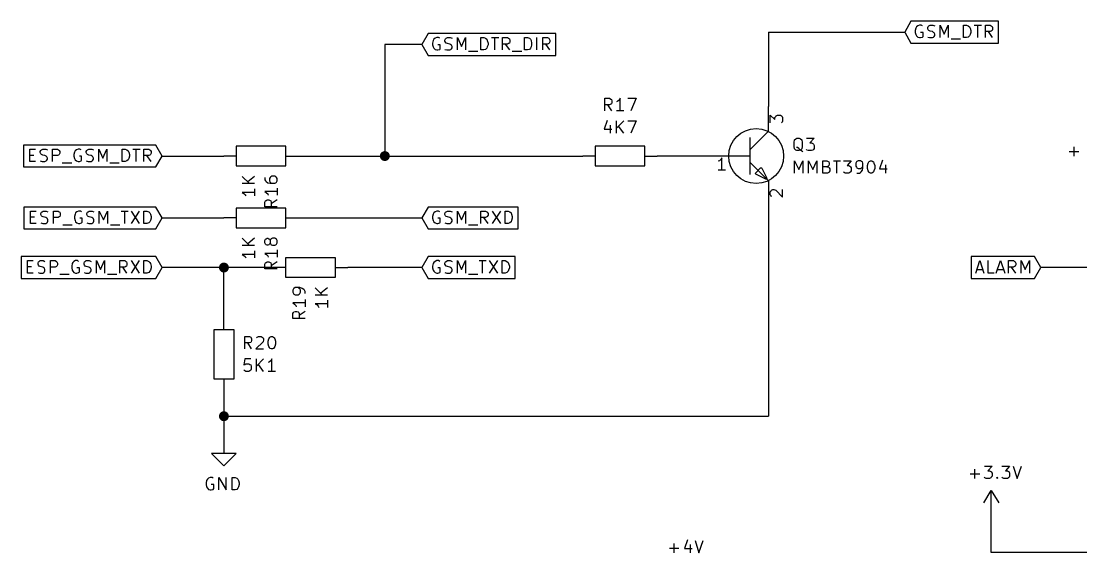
# Model space of a CAD drawing. Extents: x 10 to 410, y -287 to -10.
# Drawn here: x 179.9 to 288.6, y -218.5 to -164 of the extents above; entities that cross this region are included whole.
import ezdxf

# ---------------------------------------------------------------- set-up
doc = ezdxf.new("R2010")
doc.units = 0
doc.header["$MEASUREMENT"] = 0
for name, color, linetype in [('CYAN2', 4, 'CONTINUOUS'), ('GREEN2', 3, 'CONTINUOUS'), ('RED2', 1, 'CONTINUOUS')]:
    doc.layers.add(name, color=color, linetype=linetype)

msp = doc.modelspace()

# ---------------------------------------------------------------- linework, layer by layer
at = {"layer": 'CYAN2', "linetype": 'CONTINUOUS'}
for p, q in [((239.751, -173.152), (239.751, -171.882)), ((239.751, -171.882), (240.233, -171.882)), ((240.233, -172.542), (239.751, -172.542)), ((240.462, -173.152), (240.055, -172.542)), ((240.233, -171.882), (240.36, -171.958)), ((240.36, -172.491), (240.233, -172.542)), ((240.36, -171.958), (240.411, -172.009)), ((240.411, -172.441), (240.36, -172.491)), ((240.411, -172.009), (240.462, -172.136)), ((240.462, -172.314), (240.411, -172.441)), ((240.462, -172.136), (240.462, -172.314)), ((241.071, -172.187), (240.944, -172.237)), ((241.198, -172.06), (241.071, -172.187)), ((241.325, -171.882), (241.198, -172.06)), ((241.325, -173.152), (241.325, -171.882)), ((242.113, -171.882), (242.951, -171.882)), ((242.951, -171.882), (242.418, -173.152)), ((241.681, -173.152), (240.944, -173.152)), ((239.979, -174.142), (239.674, -175.031)), ((239.674, -175.031), (240.462, -175.031)), ((240.284, -174.625), (240.284, -175.463)), ((240.944, -175.463), (240.944, -174.193)), ((241.681, -174.193), (240.944, -174.93)), ((241.681, -175.463), (241.148, -174.752)), ((242.113, -174.193), (242.951, -174.193)), ((242.951, -174.193), (242.418, -175.463)), ((259.207, -176.149), (259.334, -176.047)), ((259.334, -176.047), (259.461, -175.971)), ((259.461, -175.971), (259.69, -175.971)), ((259.69, -175.971), (259.817, -176.047)), ((259.817, -176.047), (259.944, -176.149)), ((260.426, -175.971), (261.214, -175.971)), ((261.214, -175.971), (260.782, -176.454)), ((259.156, -176.403), (259.207, -176.149)), ((259.156, -176.809), (259.156, -176.403)), ((259.207, -177.063), (259.156, -176.809)), ((259.334, -177.19), (259.207, -177.063)), ((259.461, -177.241), (259.334, -177.19)), ((259.512, -176.936), (259.41, -176.936)), ((259.639, -177.013), (259.512, -176.936)), ((259.817, -177.19), (259.639, -177.013)), ((259.817, -177.19), (259.69, -177.241)), ((259.944, -177.063), (259.817, -177.19)), ((259.944, -177.317), (259.817, -177.19)), ((259.944, -176.149), (259.994, -176.403)), ((259.994, -176.809), (259.944, -177.063)), ((259.994, -176.403), (259.994, -176.809)), ((260.477, -177.19), (260.426, -177.114)), ((260.604, -177.241), (260.477, -177.19)), ((260.782, -176.454), (260.96, -176.454)), ((260.96, -176.454), (261.087, -176.53)), ((261.087, -177.19), (260.96, -177.241)), ((261.087, -176.53), (261.163, -176.581)), ((261.163, -177.114), (261.087, -177.19)), ((261.163, -176.581), (261.214, -176.708)), ((261.214, -177.013), (261.163, -177.114)), ((261.214, -176.708), (261.214, -177.013)), ((287.884, -177.825), (287.884, -176.86)), ((259.207, -179.553), (259.207, -178.283)), ((259.207, -178.283), (259.639, -179.197)), ((259.69, -177.241), (259.461, -177.241)), ((259.639, -179.197), (260.045, -178.283)), ((260.071, -177.368), (259.944, -177.317)), ((260.045, -178.283), (260.045, -179.553)), ((260.96, -177.241), (260.604, -177.241)), ((260.655, -179.553), (260.655, -178.283)), ((260.655, -178.283), (261.087, -179.197)), ((261.087, -179.197), (261.493, -178.283)), ((261.493, -178.283), (261.493, -179.553)), ((262.103, -179.553), (262.103, -178.283)), ((262.103, -178.283), (262.534, -178.283)), ((262.534, -178.283), (262.661, -178.359)), ((263.195, -178.283), (263.931, -178.283)), ((263.55, -179.553), (263.55, -178.283)), ((264.236, -178.283), (265.024, -178.283)), ((265.024, -178.283), (264.592, -178.765)), ((265.735, -178.283), (265.608, -178.359)), ((265.989, -178.283), (265.735, -178.283)), ((266.09, -178.359), (265.989, -178.283)), ((266.878, -178.359), (267.005, -178.283)), ((267.005, -178.283), (267.132, -178.283)), ((267.132, -178.283), (267.259, -178.359)), ((268.224, -178.232), (267.919, -179.121)), ((287.401, -177.343), (288.366, -177.343)), ((262.534, -178.892), (262.103, -178.892)), ((262.661, -178.841), (262.534, -178.892)), ((262.534, -178.892), (262.712, -178.943)), ((262.661, -178.359), (262.712, -178.41)), ((262.712, -178.765), (262.661, -178.841)), ((262.712, -178.41), (262.763, -178.537)), ((262.763, -178.638), (262.712, -178.765)), ((262.712, -178.943), (262.763, -179.019)), ((262.763, -178.537), (262.763, -178.638)), ((262.763, -179.019), (262.839, -179.121)), ((262.839, -179.324), (262.763, -179.426)), ((262.839, -179.121), (262.839, -179.324)), ((264.592, -178.765), (264.77, -178.765)), ((264.77, -178.765), (264.897, -178.841)), ((264.897, -178.841), (264.947, -178.892)), ((264.947, -178.892), (265.024, -179.019)), ((265.024, -179.324), (264.947, -179.426)), ((265.024, -179.019), (265.024, -179.324)), ((265.557, -178.41), (265.506, -178.537)), ((265.506, -178.537), (265.506, -178.841)), ((265.506, -178.841), (265.557, -178.943)), ((265.608, -178.359), (265.557, -178.41)), ((265.557, -178.943), (265.608, -179.019)), ((265.608, -179.019), (265.735, -179.07)), ((265.735, -179.07), (265.989, -179.07)), ((265.989, -179.07), (266.09, -179.019)), ((266.04, -179.426), (266.167, -179.248)), ((266.167, -178.41), (266.09, -178.359)), ((266.09, -179.019), (266.167, -178.943)), ((266.217, -178.537), (266.167, -178.41)), ((266.167, -178.943), (266.217, -178.841)), ((266.167, -179.248), (266.217, -179.019)), ((266.217, -179.019), (266.217, -178.537)), ((266.7, -178.765), (266.776, -178.537)), ((266.7, -179.07), (266.7, -178.765)), ((266.776, -179.324), (266.7, -179.07)), ((266.776, -178.537), (266.827, -178.41)), ((266.827, -179.426), (266.776, -179.324)), ((266.827, -178.41), (266.878, -178.359)), ((267.259, -178.359), (267.31, -178.41)), ((267.31, -178.41), (267.36, -178.537)), ((267.36, -179.324), (267.31, -179.426)), ((267.36, -178.537), (267.437, -178.765)), ((267.437, -179.07), (267.36, -179.324)), ((267.437, -178.765), (267.437, -179.07)), ((267.919, -179.121), (268.707, -179.121)), ((268.529, -178.714), (268.529, -179.553)), ((202.54, -179.883), (203.276, -180.619)), ((203.81, -179.883), (203.098, -180.442)), ((204.851, -179.984), (204.851, -180.238)), ((204.851, -180.238), (204.927, -180.34)), ((204.927, -180.34), (204.978, -180.416)), ((204.978, -180.416), (205.156, -180.543)), ((205.41, -179.984), (205.334, -180.111)), ((205.334, -180.111), (205.334, -180.34)), ((205.334, -180.34), (205.41, -180.467)), ((205.461, -179.934), (205.41, -179.984)), ((205.41, -180.467), (205.461, -180.543)), ((205.588, -179.857), (205.461, -179.934)), ((205.892, -179.857), (205.588, -179.857)), ((205.994, -179.934), (205.892, -179.857)), ((206.07, -179.984), (205.994, -179.934)), ((205.994, -180.543), (206.07, -180.467)), ((206.121, -180.111), (206.07, -179.984)), ((206.07, -180.467), (206.121, -180.34)), ((206.121, -180.34), (206.121, -180.111)), ((262.585, -179.553), (262.103, -179.553)), ((262.712, -179.502), (262.585, -179.553)), ((262.763, -179.426), (262.712, -179.502)), ((264.287, -179.502), (264.236, -179.426)), ((264.414, -179.553), (264.287, -179.502)), ((264.77, -179.553), (264.414, -179.553)), ((264.897, -179.502), (264.77, -179.553)), ((264.947, -179.426), (264.897, -179.502)), ((265.608, -179.553), (265.862, -179.553)), ((265.862, -179.553), (265.989, -179.502)), ((265.989, -179.502), (266.04, -179.426)), ((266.878, -179.502), (266.827, -179.426)), ((267.005, -179.553), (266.878, -179.502)), ((267.132, -179.553), (267.005, -179.553)), ((267.259, -179.502), (267.132, -179.553)), ((267.31, -179.426), (267.259, -179.502)), ((203.81, -180.619), (202.54, -180.619)), ((203.81, -181.534), (202.54, -181.534)), ((202.54, -181.534), (202.717, -181.635)), ((203.81, -181.153), (203.81, -181.889)), ((206.121, -181.432), (204.851, -181.432)), ((204.851, -181.432), (205.029, -181.559)), ((205.029, -181.559), (205.156, -181.686)), ((205.156, -180.543), (205.41, -180.594)), ((205.41, -180.594), (205.892, -180.594)), ((205.461, -180.543), (205.588, -180.594)), ((205.892, -180.594), (205.994, -180.543)), ((206.121, -181.077), (206.121, -181.813)), ((202.717, -181.635), (202.844, -181.762)), ((202.844, -181.762), (202.895, -181.889)), ((204.851, -182.524), (204.927, -182.397)), ((204.851, -183.007), (204.851, -182.524)), ((204.927, -182.397), (204.978, -182.347)), ((204.978, -182.347), (205.105, -182.296)), ((205.105, -182.296), (205.283, -182.296)), ((205.156, -181.686), (205.207, -181.813)), ((205.283, -182.296), (205.41, -182.347)), ((205.41, -182.347), (205.461, -182.397)), ((205.461, -182.397), (205.511, -182.524)), ((206.121, -182.296), (205.511, -182.702)), ((205.511, -182.524), (205.511, -183.007)), ((206.121, -183.007), (204.851, -183.007)), ((202.54, -186.233), (203.276, -186.969)), ((203.81, -186.969), (202.54, -186.969)), ((203.81, -186.233), (203.098, -186.792)), ((204.851, -186.461), (204.927, -186.334)), ((204.851, -186.69), (204.851, -186.461)), ((204.927, -186.817), (204.851, -186.69)), ((204.927, -186.334), (204.978, -186.284)), ((204.978, -186.893), (204.927, -186.817)), ((204.978, -186.284), (205.105, -186.207)), ((205.105, -186.944), (204.978, -186.893)), ((205.105, -186.207), (205.156, -186.207)), ((205.156, -186.944), (205.105, -186.944)), ((205.156, -186.207), (205.283, -186.284)), ((205.283, -186.893), (205.156, -186.944)), ((205.283, -186.284), (205.334, -186.334)), ((205.334, -186.817), (205.283, -186.893)), ((205.334, -186.334), (205.41, -186.461)), ((205.41, -186.69), (205.334, -186.817)), ((205.461, -186.334), (205.41, -186.461)), ((205.41, -186.461), (205.41, -186.69)), ((205.41, -186.69), (205.461, -186.817)), ((205.511, -186.284), (205.461, -186.334)), ((205.461, -186.817), (205.511, -186.893)), ((205.638, -186.207), (205.511, -186.284)), ((205.511, -186.893), (205.638, -186.944)), ((205.892, -186.207), (205.638, -186.207)), ((205.638, -186.944), (205.892, -186.944)), ((205.994, -186.284), (205.892, -186.207)), ((205.892, -186.944), (205.994, -186.893)), ((206.07, -186.334), (205.994, -186.284)), ((205.994, -186.893), (206.07, -186.817)), ((206.121, -186.461), (206.07, -186.334)), ((206.07, -186.817), (206.121, -186.69)), ((206.121, -186.69), (206.121, -186.461)), ((203.81, -187.884), (202.54, -187.884)), ((202.54, -187.884), (202.717, -187.985)), ((202.717, -187.985), (202.844, -188.112)), ((203.81, -187.503), (203.81, -188.239)), ((206.121, -187.782), (204.851, -187.782)), ((204.851, -187.782), (205.029, -187.909)), ((205.029, -187.909), (205.156, -188.036)), ((205.156, -188.036), (205.207, -188.163)), ((206.121, -187.427), (206.121, -188.163)), ((202.844, -188.112), (202.895, -188.239)), ((204.851, -188.874), (204.927, -188.747)), ((204.851, -189.357), (204.851, -188.874)), ((204.927, -188.747), (204.978, -188.697)), ((204.978, -188.697), (205.105, -188.646)), ((205.105, -188.646), (205.283, -188.646)), ((205.283, -188.646), (205.41, -188.697)), ((205.41, -188.697), (205.461, -188.747)), ((205.461, -188.747), (205.511, -188.874)), ((206.121, -188.646), (205.511, -189.052)), ((205.511, -188.874), (205.511, -189.357)), ((206.121, -189.357), (204.851, -189.357)), ((207.975, -191.287), (207.848, -191.364)), ((208.458, -191.287), (207.975, -191.287)), ((208.382, -191.364), (208.28, -191.287)), ((208.686, -191.364), (208.458, -191.287)), ((210.033, -191.313), (210.769, -192.049)), ((211.303, -191.313), (210.591, -191.872)), ((207.797, -191.414), (207.721, -191.541)), ((207.721, -191.541), (207.721, -191.77)), ((207.721, -191.77), (207.797, -191.897)), ((207.848, -191.364), (207.797, -191.414)), ((207.797, -191.897), (207.848, -191.973)), ((207.848, -191.973), (207.975, -192.024)), ((207.975, -192.024), (208.28, -192.024)), ((208.28, -192.024), (208.382, -191.973)), ((208.458, -191.414), (208.382, -191.364)), ((208.382, -191.973), (208.458, -191.897)), ((208.509, -191.541), (208.458, -191.414)), ((208.458, -191.897), (208.509, -191.77)), ((208.509, -191.77), (208.509, -191.541)), ((208.864, -191.491), (208.686, -191.364)), ((208.94, -191.541), (208.864, -191.491)), ((208.991, -191.668), (208.94, -191.541)), ((208.991, -191.897), (208.991, -191.668)), ((211.303, -192.049), (210.033, -192.049)), ((208.991, -192.862), (207.721, -192.862)), ((207.721, -192.862), (207.899, -192.989)), ((207.899, -192.989), (208.026, -193.116)), ((208.026, -193.116), (208.077, -193.243)), ((208.991, -192.507), (208.991, -193.243)), ((211.303, -192.964), (210.033, -192.964)), ((210.033, -192.964), (210.21, -193.065)), ((210.21, -193.065), (210.337, -193.192)), ((210.337, -193.192), (210.388, -193.319)), ((211.303, -192.583), (211.303, -193.319)), ((207.721, -193.954), (207.797, -193.827)), ((207.721, -194.437), (207.721, -193.954)), ((208.991, -194.437), (207.721, -194.437)), ((207.797, -193.827), (207.848, -193.777)), ((207.848, -193.777), (207.975, -193.726)), ((207.975, -193.726), (208.153, -193.726)), ((208.153, -193.726), (208.28, -193.777)), ((208.28, -193.777), (208.331, -193.827)), ((208.331, -193.827), (208.382, -193.954)), ((208.991, -193.726), (208.382, -194.132)), ((208.382, -193.954), (208.382, -194.437)), ((202.794, -197.561), (202.794, -196.291)), ((202.794, -196.291), (203.276, -196.291)), ((203.276, -196.291), (203.403, -196.367)), ((203.403, -196.367), (203.454, -196.418)), ((203.454, -196.418), (203.505, -196.545)), ((203.505, -196.723), (203.454, -196.85)), ((203.505, -196.545), (203.505, -196.723)), ((203.987, -196.418), (204.064, -196.367)), ((204.064, -196.367), (204.191, -196.291)), ((204.191, -196.291), (204.47, -196.291)), ((204.47, -196.291), (204.597, -196.367)), ((204.597, -196.367), (204.673, -196.418)), ((204.673, -196.418), (204.724, -196.545)), ((204.724, -196.647), (204.673, -196.85)), ((204.724, -196.545), (204.724, -196.647)), ((205.207, -196.774), (205.257, -196.545)), ((205.207, -197.079), (205.207, -196.774)), ((205.257, -196.545), (205.334, -196.418)), ((205.334, -196.418), (205.384, -196.367)), ((205.384, -196.367), (205.511, -196.291)), ((205.511, -196.291), (205.638, -196.291)), ((205.638, -196.291), (205.74, -196.367)), ((205.74, -196.367), (205.816, -196.418)), ((205.816, -196.418), (205.867, -196.545)), ((205.867, -196.545), (205.943, -196.774)), ((205.943, -196.774), (205.943, -197.079)), ((203.276, -196.952), (202.794, -196.952)), ((203.505, -197.561), (203.098, -196.952)), ((203.403, -196.901), (203.276, -196.952)), ((203.454, -196.85), (203.403, -196.901)), ((204.673, -196.85), (203.937, -197.561)), ((203.937, -197.561), (204.724, -197.561)), ((205.257, -197.333), (205.207, -197.079)), ((205.334, -197.434), (205.257, -197.333)), ((205.384, -197.51), (205.334, -197.434)), ((205.511, -197.561), (205.384, -197.51)), ((205.638, -197.561), (205.511, -197.561)), ((205.74, -197.51), (205.638, -197.561)), ((205.816, -197.434), (205.74, -197.51)), ((205.867, -197.333), (205.816, -197.434)), ((205.943, -197.079), (205.867, -197.333)), ((202.794, -198.603), (202.717, -199.212)), ((203.403, -198.603), (202.794, -198.603)), ((203.987, -199.873), (203.987, -198.603)), ((204.724, -198.603), (203.987, -199.339)), ((205.334, -198.907), (205.207, -198.958)), ((205.461, -198.78), (205.334, -198.907)), ((205.562, -198.603), (205.461, -198.78)), ((205.562, -199.873), (205.562, -198.603)), ((202.717, -199.212), (202.794, -199.161)), ((202.794, -199.822), (202.717, -199.746)), ((202.794, -199.161), (202.921, -199.085)), ((202.921, -199.873), (202.794, -199.822)), ((202.921, -199.085), (203.2, -199.085)), ((203.2, -199.873), (202.921, -199.873)), ((203.2, -199.085), (203.327, -199.161)), ((203.327, -199.822), (203.2, -199.873)), ((203.327, -199.161), (203.403, -199.212)), ((203.403, -199.746), (203.327, -199.822)), ((203.403, -199.212), (203.454, -199.339)), ((203.454, -199.644), (203.403, -199.746)), ((203.454, -199.339), (203.454, -199.644)), ((204.724, -199.873), (204.191, -199.161)), ((205.943, -199.873), (205.207, -199.873)), ((278.689, -209.575), (279.476, -209.575)), ((279.476, -209.575), (279.044, -210.058)), ((280.492, -209.575), (281.28, -209.575)), ((281.28, -209.575), (280.848, -210.058)), ((281.635, -209.575), (282.067, -210.845)), ((282.067, -210.845), (282.499, -209.575)), ((198.958, -210.922), (198.882, -211.049)), ((199.06, -210.82), (198.958, -210.922)), ((199.263, -210.744), (199.06, -210.82)), ((199.441, -210.744), (199.263, -210.744)), ((199.542, -210.82), (199.441, -210.744)), ((200.152, -212.014), (200.152, -210.744)), ((200.152, -210.744), (200.889, -212.014)), ((200.889, -212.014), (200.889, -210.744)), ((201.498, -212.014), (201.498, -210.744)), ((201.498, -210.744), (201.803, -210.744)), ((201.803, -210.744), (201.981, -210.82)), ((201.981, -210.82), (202.082, -210.922)), ((202.082, -210.922), (202.159, -211.049)), ((277.241, -210.363), (278.206, -210.363)), ((277.724, -210.845), (277.724, -209.88)), ((278.74, -210.795), (278.689, -210.718)), ((278.867, -210.845), (278.74, -210.795)), ((279.222, -210.845), (278.867, -210.845)), ((279.044, -210.058), (279.222, -210.058)), ((279.222, -210.058), (279.349, -210.134)), ((279.349, -210.795), (279.222, -210.845)), ((279.349, -210.134), (279.4, -210.185)), ((279.4, -210.718), (279.349, -210.795)), ((279.4, -210.185), (279.476, -210.312)), ((279.476, -210.617), (279.4, -210.718)), ((279.476, -210.312), (279.476, -210.617)), ((279.959, -210.795), (280.01, -210.718)), ((280.01, -210.845), (279.959, -210.795)), ((280.01, -210.718), (280.06, -210.795)), ((280.01, -210.718), (280.01, -210.845)), ((280.06, -210.795), (280.01, -210.845)), ((280.543, -210.795), (280.492, -210.718)), ((280.67, -210.845), (280.543, -210.795)), ((281.051, -210.845), (280.67, -210.845)), ((280.848, -210.058), (281.051, -210.058)), ((281.051, -210.058), (281.153, -210.134)), ((281.153, -210.795), (281.051, -210.845)), ((281.153, -210.134), (281.229, -210.185)), ((281.229, -210.718), (281.153, -210.795)), ((281.229, -210.185), (281.28, -210.312)), ((281.28, -210.617), (281.229, -210.718)), ((281.28, -210.312), (281.28, -210.617)), ((198.882, -211.049), (198.831, -211.303)), ((198.831, -211.303), (198.831, -211.48)), ((198.831, -211.48), (198.882, -211.709)), ((198.882, -211.709), (198.958, -211.836)), ((198.958, -211.836), (199.06, -211.963)), ((199.06, -211.963), (199.263, -212.014)), ((199.619, -211.48), (199.365, -211.48)), ((199.365, -212.014), (199.542, -211.963)), ((199.542, -211.963), (199.619, -211.887)), ((199.619, -211.887), (199.619, -211.48)), ((201.981, -211.963), (201.803, -212.014)), ((202.082, -211.836), (201.981, -211.963)), ((202.159, -211.709), (202.082, -211.836)), ((202.159, -211.049), (202.209, -211.303)), ((202.209, -211.48), (202.159, -211.709)), ((202.209, -211.303), (202.209, -211.48)), ((199.263, -212.014), (199.365, -212.014)), ((201.803, -212.014), (201.498, -212.014)), ((248.209, -217.145), (247.904, -218.034)), ((248.996, -217.195), (249.403, -218.465)), ((249.403, -218.465), (249.834, -217.195)), ((246.38, -217.983), (247.345, -217.983)), ((246.863, -218.465), (246.863, -217.5)), ((247.904, -218.034), (248.691, -218.034)), ((248.514, -217.627), (248.514, -218.465))]:
    msp.add_line(p, q, dxfattribs=at)
at = {"layer": 'GREEN2', "linetype": 'CONTINUOUS'}
for p, q in [((256.54, -165.1), (270.51, -165.1)), ((256.54, -165.1), (256.54, -172.72)), ((220.98, -166.37), (217.17, -166.37)), ((217.17, -166.37), (217.17, -177.8)), ((194.31, -177.8), (200.66, -177.8)), ((208.28, -177.8), (217.17, -177.8)), ((217.17, -177.8), (237.49, -177.8)), ((248.92, -177.8), (245.11, -177.8)), ((256.54, -182.88), (256.54, -204.47)), ((194.31, -184.15), (200.66, -184.15)), ((208.28, -184.15), (220.98, -184.15)), ((200.66, -189.23), (194.31, -189.23)), ((205.74, -189.23), (200.66, -189.23)), ((200.66, -194.31), (200.66, -189.23)), ((220.98, -189.23), (213.36, -189.23)), ((302.26, -189.23), (284.48, -189.23)), ((200.66, -201.93), (200.66, -204.47)), ((200.66, -204.47), (256.54, -204.47)), ((200.66, -204.47), (200.66, -207.01)), ((279.4, -218.44), (279.4, -214.63)), ((302.26, -218.44), (279.4, -218.44))]:
    msp.add_line(p, q, dxfattribs=at)
at = {"layer": 'GREEN2', "const_width": 0.508}
for points in [[(216.916, -177.8, 1), (217.424, -177.8, 1)], [(200.406, -189.23, 1), (200.914, -189.23, 1)], [(200.406, -204.47, 1), (200.914, -204.47, 1)]]:
    msp.add_lwpolyline(points, format="xyb", close=True, dxfattribs=at)
at = {"layer": 'RED2', "linetype": 'CONTINUOUS'}
for p, q in [((271.145, -163.982), (270.51, -165.1)), ((280.137, -163.982), (271.145, -163.982)), ((280.137, -165.1), (280.137, -163.982)), ((221.615, -165.252), (220.98, -166.37)), ((234.721, -165.252), (221.615, -165.252)), ((234.721, -166.37), (234.721, -165.252)), ((270.51, -165.1), (271.145, -166.218)), ((271.653, -164.694), (271.602, -164.948)), ((271.602, -164.948), (271.602, -165.125)), ((271.602, -165.125), (271.653, -165.354)), ((271.729, -164.567), (271.653, -164.694)), ((271.856, -164.465), (271.729, -164.567)), ((272.034, -164.389), (271.856, -164.465)), ((272.212, -164.389), (272.034, -164.389)), ((272.39, -165.125), (272.136, -165.125)), ((272.339, -164.465), (272.212, -164.389)), ((272.39, -165.532), (272.39, -165.125)), ((272.872, -164.643), (272.923, -164.516)), ((272.872, -164.744), (272.872, -164.643)), ((272.923, -164.871), (272.872, -164.744)), ((272.923, -164.516), (272.999, -164.465)), ((272.999, -164.948), (272.923, -164.871)), ((272.999, -164.465), (273.126, -164.389)), ((273.126, -164.998), (272.999, -164.948)), ((273.126, -164.389), (273.406, -164.389)), ((273.355, -165.049), (273.126, -164.998)), ((273.482, -165.125), (273.355, -165.049)), ((273.406, -164.389), (273.609, -164.465)), ((273.533, -165.176), (273.482, -165.125)), ((273.609, -165.303), (273.533, -165.176)), ((274.142, -165.659), (274.142, -164.389)), ((274.142, -164.389), (274.574, -165.303)), ((274.574, -165.303), (274.98, -164.389)), ((274.98, -164.389), (274.98, -165.659)), ((276.555, -165.659), (276.555, -164.389)), ((276.555, -164.389), (276.86, -164.389)), ((276.86, -164.389), (277.038, -164.465)), ((277.038, -164.465), (277.165, -164.567)), ((277.165, -164.567), (277.216, -164.694)), ((277.216, -164.694), (277.292, -164.948)), ((277.292, -165.125), (277.216, -165.354)), ((277.292, -164.948), (277.292, -165.125)), ((277.647, -164.389), (278.384, -164.389)), ((278.003, -165.659), (278.003, -164.389)), ((278.79, -165.659), (278.79, -164.389)), ((278.79, -164.389), (279.273, -164.389)), ((279.273, -165.049), (278.79, -165.049)), ((279.527, -165.659), (279.095, -165.049)), ((279.273, -164.389), (279.4, -164.465)), ((279.4, -164.998), (279.273, -165.049)), ((279.4, -164.465), (279.476, -164.516)), ((279.476, -164.948), (279.4, -164.998)), ((279.476, -164.516), (279.527, -164.643)), ((279.527, -164.821), (279.476, -164.948)), ((279.527, -164.643), (279.527, -164.821)), ((280.137, -166.218), (280.137, -165.1)), ((222.123, -165.964), (222.072, -166.218)), ((222.072, -166.218), (222.072, -166.395)), ((222.199, -165.837), (222.123, -165.964)), ((222.326, -165.735), (222.199, -165.837)), ((222.504, -165.659), (222.326, -165.735)), ((222.682, -165.659), (222.504, -165.659)), ((222.809, -165.735), (222.682, -165.659)), ((223.342, -165.913), (223.393, -165.786)), ((223.342, -166.014), (223.342, -165.913)), ((223.393, -166.141), (223.342, -166.014)), ((223.393, -165.786), (223.469, -165.735)), ((223.469, -166.218), (223.393, -166.141)), ((223.469, -165.735), (223.596, -165.659)), ((223.596, -166.268), (223.469, -166.218)), ((223.596, -165.659), (223.876, -165.659)), ((223.825, -166.319), (223.596, -166.268)), ((223.952, -166.395), (223.825, -166.319)), ((223.876, -165.659), (224.079, -165.735)), ((224.612, -166.929), (224.612, -165.659)), ((224.612, -165.659), (225.044, -166.573)), ((225.044, -166.573), (225.45, -165.659)), ((225.45, -165.659), (225.45, -166.929)), ((227.025, -166.929), (227.025, -165.659)), ((227.025, -165.659), (227.33, -165.659)), ((227.33, -165.659), (227.508, -165.735)), ((227.508, -165.735), (227.635, -165.837)), ((227.635, -165.837), (227.686, -165.964)), ((227.686, -165.964), (227.762, -166.218)), ((227.762, -166.218), (227.762, -166.395)), ((228.117, -165.659), (228.854, -165.659)), ((228.473, -166.929), (228.473, -165.659)), ((229.26, -166.929), (229.26, -165.659)), ((229.26, -165.659), (229.743, -165.659)), ((229.743, -166.319), (229.26, -166.319)), ((229.997, -166.929), (229.565, -166.319)), ((229.743, -165.659), (229.87, -165.735)), ((229.87, -166.268), (229.743, -166.319)), ((229.87, -165.735), (229.946, -165.786)), ((229.946, -166.218), (229.87, -166.268)), ((229.946, -165.786), (229.997, -165.913)), ((229.997, -166.091), (229.946, -166.218)), ((229.997, -165.913), (229.997, -166.091)), ((231.496, -166.929), (231.496, -165.659)), ((231.496, -165.659), (231.8, -165.659)), ((231.8, -165.659), (232.004, -165.735)), ((232.004, -165.735), (232.105, -165.837)), ((232.105, -165.837), (232.181, -165.964)), ((232.181, -165.964), (232.232, -166.218)), ((232.232, -166.218), (232.232, -166.395)), ((232.766, -166.929), (232.766, -165.659)), ((233.375, -166.929), (233.375, -165.659)), ((233.375, -165.659), (233.858, -165.659)), ((233.858, -166.319), (233.375, -166.319)), ((234.112, -166.929), (233.68, -166.319)), ((233.858, -165.659), (233.985, -165.735)), ((233.985, -166.268), (233.858, -166.319)), ((233.985, -165.735), (234.036, -165.786)), ((234.036, -166.218), (233.985, -166.268)), ((234.036, -165.786), (234.112, -165.913)), ((234.112, -166.091), (234.036, -166.218)), ((234.112, -165.913), (234.112, -166.091)), ((271.145, -166.218), (280.137, -166.218)), ((271.653, -165.354), (271.729, -165.481)), ((271.729, -165.481), (271.856, -165.608)), ((271.856, -165.608), (272.034, -165.659)), ((272.034, -165.659), (272.136, -165.659)), ((272.136, -165.659), (272.339, -165.608)), ((272.339, -165.608), (272.39, -165.532)), ((272.872, -165.608), (273.05, -165.659)), ((273.05, -165.659), (273.355, -165.659)), ((273.355, -165.659), (273.482, -165.608)), ((273.482, -165.608), (273.533, -165.532)), ((273.533, -165.532), (273.609, -165.43)), ((273.609, -165.43), (273.609, -165.303)), ((275.285, -165.786), (276.25, -165.786)), ((276.86, -165.659), (276.555, -165.659)), ((277.038, -165.608), (276.86, -165.659)), ((277.165, -165.481), (277.038, -165.608)), ((277.216, -165.354), (277.165, -165.481)), ((220.98, -166.37), (221.615, -167.488)), ((222.072, -166.395), (222.123, -166.624)), ((222.123, -166.624), (222.199, -166.751)), ((222.199, -166.751), (222.326, -166.878)), ((222.326, -166.878), (222.504, -166.929)), ((222.504, -166.929), (222.606, -166.929)), ((222.86, -166.395), (222.606, -166.395)), ((222.606, -166.929), (222.809, -166.878)), ((222.809, -166.878), (222.86, -166.802)), ((222.86, -166.802), (222.86, -166.395)), ((223.342, -166.878), (223.52, -166.929)), ((223.52, -166.929), (223.825, -166.929)), ((223.825, -166.929), (223.952, -166.878)), ((224.003, -166.446), (223.952, -166.395)), ((223.952, -166.878), (224.003, -166.802)), ((224.079, -166.573), (224.003, -166.446)), ((224.003, -166.802), (224.079, -166.7)), ((224.079, -166.7), (224.079, -166.573)), ((225.755, -167.056), (226.72, -167.056)), ((227.33, -166.929), (227.025, -166.929)), ((227.508, -166.878), (227.33, -166.929)), ((227.635, -166.751), (227.508, -166.878)), ((227.686, -166.624), (227.635, -166.751)), ((227.762, -166.395), (227.686, -166.624)), ((230.226, -167.056), (231.216, -167.056)), ((231.8, -166.929), (231.496, -166.929)), ((232.004, -166.878), (231.8, -166.929)), ((232.105, -166.751), (232.004, -166.878)), ((232.181, -166.624), (232.105, -166.751)), ((232.232, -166.395), (232.181, -166.624)), ((234.721, -167.488), (234.721, -166.37)), ((221.615, -167.488), (234.721, -167.488)), ((256.54, -175.26), (256.54, -172.72)), ((256.718, -174.396), (256.718, -173.609)), ((256.718, -173.609), (257.2, -174.041)), ((257.2, -173.863), (257.277, -173.736)), ((257.2, -174.041), (257.2, -173.863)), ((257.277, -173.736), (257.327, -173.685)), ((257.327, -173.685), (257.454, -173.609)), ((257.454, -173.609), (257.759, -173.609)), ((257.759, -173.609), (257.861, -173.685)), ((257.861, -173.685), (257.937, -173.736)), ((257.937, -173.736), (257.988, -173.863)), ((257.988, -173.863), (257.988, -174.219)), ((257.937, -174.346), (257.861, -174.396)), ((257.988, -174.219), (257.937, -174.346)), ((254.635, -177.165), (256.54, -175.26)), ((254.635, -175.895), (254.635, -179.705)), ((193.675, -176.682), (180.086, -176.682)), ((180.086, -176.682), (180.086, -177.8)), ((180.746, -178.359), (180.746, -177.089)), ((180.746, -177.089), (181.331, -177.089)), ((181.813, -177.343), (181.889, -177.216)), ((181.889, -177.216), (181.94, -177.165)), ((181.94, -177.165), (182.067, -177.089)), ((182.067, -177.089), (182.372, -177.089)), ((182.372, -177.089), (182.55, -177.165)), ((183.083, -178.359), (183.083, -177.089)), ((183.083, -177.089), (183.566, -177.089)), ((183.566, -177.089), (183.693, -177.165)), ((183.693, -177.165), (183.769, -177.216)), ((183.769, -177.216), (183.82, -177.343)), ((185.522, -177.165), (185.395, -177.267)), ((185.699, -177.089), (185.522, -177.165)), ((185.877, -177.089), (185.699, -177.089)), ((186.004, -177.165), (185.877, -177.089)), ((186.538, -177.343), (186.588, -177.216)), ((186.588, -177.216), (186.665, -177.165)), ((186.665, -177.165), (186.792, -177.089)), ((186.792, -177.089), (187.096, -177.089)), ((187.096, -177.089), (187.274, -177.165)), ((187.808, -178.359), (187.808, -177.089)), ((187.808, -177.089), (188.239, -178.003)), ((188.239, -178.003), (188.646, -177.089)), ((188.646, -177.089), (188.646, -178.359)), ((190.221, -178.359), (190.221, -177.089)), ((190.221, -177.089), (190.525, -177.089)), ((190.525, -177.089), (190.703, -177.165)), ((190.703, -177.165), (190.83, -177.267)), ((191.313, -177.089), (192.049, -177.089)), ((191.668, -178.359), (191.668, -177.089)), ((192.456, -178.359), (192.456, -177.089)), ((192.456, -177.089), (192.938, -177.089)), ((192.938, -177.089), (193.065, -177.165)), ((193.065, -177.165), (193.142, -177.216)), ((193.142, -177.216), (193.192, -177.343)), ((194.31, -177.8), (193.675, -176.682)), ((201.93, -176.784), (201.93, -178.816)), ((207.01, -176.784), (201.93, -176.784)), ((207.01, -178.816), (207.01, -176.784)), ((238.76, -176.784), (238.76, -178.816)), ((243.84, -176.784), (238.76, -176.784)), ((243.84, -178.816), (243.84, -176.784)), ((180.086, -177.8), (180.086, -178.918)), ((180.746, -177.698), (181.153, -177.698)), ((181.813, -177.444), (181.813, -177.343)), ((181.889, -177.571), (181.813, -177.444)), ((181.813, -178.308), (182.016, -178.359)), ((181.94, -177.648), (181.889, -177.571)), ((182.067, -177.698), (181.94, -177.648)), ((182.296, -177.749), (182.067, -177.698)), ((182.423, -177.825), (182.296, -177.749)), ((182.296, -178.359), (182.423, -178.308)), ((182.499, -177.876), (182.423, -177.825)), ((182.423, -178.308), (182.499, -178.232)), ((182.55, -178.003), (182.499, -177.876)), ((182.499, -178.232), (182.55, -178.13)), ((182.55, -178.13), (182.55, -178.003)), ((183.566, -177.749), (183.083, -177.749)), ((183.693, -177.698), (183.566, -177.749)), ((183.769, -177.648), (183.693, -177.698)), ((183.82, -177.521), (183.769, -177.648)), ((183.82, -177.343), (183.82, -177.521)), ((185.318, -177.394), (185.268, -177.648)), ((185.268, -177.648), (185.268, -177.825)), ((185.268, -177.825), (185.318, -178.054)), ((185.395, -177.267), (185.318, -177.394)), ((185.318, -178.054), (185.395, -178.181)), ((185.395, -178.181), (185.522, -178.308)), ((185.522, -178.308), (185.699, -178.359)), ((186.055, -177.825), (185.826, -177.825)), ((185.826, -178.359), (186.004, -178.308)), ((186.004, -178.308), (186.055, -178.232)), ((186.055, -178.232), (186.055, -177.825)), ((186.538, -177.444), (186.538, -177.343)), ((186.588, -177.571), (186.538, -177.444)), ((186.538, -178.308), (186.715, -178.359)), ((186.665, -177.648), (186.588, -177.571)), ((186.792, -177.698), (186.665, -177.648)), ((187.02, -177.749), (186.792, -177.698)), ((187.147, -177.825), (187.02, -177.749)), ((187.02, -178.359), (187.147, -178.308)), ((187.198, -177.876), (187.147, -177.825)), ((187.147, -178.308), (187.198, -178.232)), ((187.274, -178.003), (187.198, -177.876)), ((187.198, -178.232), (187.274, -178.13)), ((187.274, -178.13), (187.274, -178.003)), ((190.703, -178.308), (190.525, -178.359)), ((190.83, -178.181), (190.703, -178.308)), ((190.83, -177.267), (190.906, -177.394)), ((190.906, -178.054), (190.83, -178.181)), ((190.906, -177.394), (190.957, -177.648)), ((190.957, -177.825), (190.906, -178.054)), ((190.957, -177.648), (190.957, -177.825)), ((192.938, -177.749), (192.456, -177.749)), ((193.192, -178.359), (192.761, -177.749)), ((193.065, -177.698), (192.938, -177.749)), ((193.142, -177.648), (193.065, -177.698)), ((193.192, -177.521), (193.142, -177.648)), ((193.192, -177.343), (193.192, -177.521)), ((193.675, -178.918), (194.31, -177.8)), ((201.93, -177.8), (200.66, -177.8)), ((207.01, -177.8), (208.28, -177.8)), ((238.76, -177.8), (237.49, -177.8)), ((243.84, -177.8), (245.11, -177.8)), ((254.635, -177.8), (248.92, -177.8)), ((251.511, -178.283), (251.384, -178.333)), ((251.638, -178.156), (251.511, -178.283)), ((251.765, -177.978), (251.638, -178.156)), ((251.765, -179.248), (251.765, -177.978)), ((180.086, -178.918), (193.675, -178.918)), ((181.331, -178.359), (180.746, -178.359)), ((182.016, -178.359), (182.296, -178.359)), ((184.048, -178.486), (185.039, -178.486)), ((185.699, -178.359), (185.826, -178.359)), ((186.715, -178.359), (187.02, -178.359)), ((188.951, -178.486), (189.916, -178.486)), ((190.525, -178.359), (190.221, -178.359)), ((201.93, -178.816), (207.01, -178.816)), ((238.76, -178.816), (243.84, -178.816)), ((252.12, -179.248), (251.384, -179.248)), ((254.635, -178.435), (256.54, -180.34)), ((255.194, -179.553), (255.727, -179.019)), ((255.727, -179.019), (255.727, -178.994)), ((255.727, -178.994), (255.803, -178.994)), ((255.803, -178.994), (255.854, -179.045)), ((255.854, -179.045), (256.362, -180.061)), ((255.194, -179.603), (255.194, -179.553)), ((255.245, -179.654), (255.194, -179.603)), ((256.261, -180.162), (255.245, -179.654)), ((256.311, -180.162), (256.261, -180.162)), ((256.362, -180.111), (256.311, -180.162)), ((256.362, -180.061), (256.362, -180.111)), ((256.54, -180.34), (256.54, -182.88)), ((256.718, -181.483), (256.794, -181.356)), ((256.718, -181.788), (256.718, -181.483)), ((256.794, -181.356), (256.845, -181.305)), ((256.845, -181.305), (256.972, -181.229)), ((256.972, -181.229), (257.073, -181.229)), ((257.073, -181.229), (257.277, -181.305)), ((257.277, -181.305), (257.988, -182.016)), ((257.988, -182.016), (257.988, -181.229)), ((256.794, -181.889), (256.718, -181.788)), ((256.845, -181.966), (256.794, -181.889)), ((193.675, -183.032), (180.137, -183.032)), ((180.137, -183.032), (180.137, -184.15)), ((180.797, -184.709), (180.797, -183.439)), ((180.797, -183.439), (181.407, -183.439)), ((181.889, -183.693), (181.94, -183.566)), ((181.889, -183.794), (181.889, -183.693)), ((181.94, -183.566), (182.016, -183.515)), ((182.016, -183.515), (182.118, -183.439)), ((182.118, -183.439), (182.423, -183.439)), ((182.423, -183.439), (182.601, -183.515)), ((183.159, -184.709), (183.159, -183.439)), ((183.159, -183.439), (183.642, -183.439)), ((183.642, -183.439), (183.769, -183.515)), ((183.769, -183.515), (183.82, -183.566)), ((183.82, -183.566), (183.871, -183.693)), ((183.871, -183.693), (183.871, -183.871)), ((185.395, -183.744), (185.318, -183.998)), ((185.445, -183.617), (185.395, -183.744)), ((185.572, -183.515), (185.445, -183.617)), ((185.75, -183.439), (185.572, -183.515)), ((185.928, -183.439), (185.75, -183.439)), ((186.055, -183.515), (185.928, -183.439)), ((186.588, -183.693), (186.665, -183.566)), ((186.588, -183.794), (186.588, -183.693)), ((186.665, -183.566), (186.715, -183.515)), ((186.715, -183.515), (186.842, -183.439)), ((186.842, -183.439), (187.147, -183.439)), ((187.147, -183.439), (187.325, -183.515)), ((187.858, -184.709), (187.858, -183.439)), ((187.858, -183.439), (188.29, -184.353)), ((188.29, -184.353), (188.722, -183.439)), ((188.722, -183.439), (188.722, -184.709)), ((190.119, -183.439), (190.83, -183.439)), ((190.475, -184.709), (190.475, -183.439)), ((191.135, -183.439), (191.973, -184.709)), ((191.973, -183.439), (191.135, -184.709)), ((192.456, -184.709), (192.456, -183.439)), ((192.456, -183.439), (192.761, -183.439)), ((192.761, -183.439), (192.938, -183.515)), ((192.938, -183.515), (193.065, -183.617)), ((193.065, -183.617), (193.142, -183.744)), ((193.142, -183.744), (193.192, -183.998)), ((194.31, -184.15), (193.675, -183.032)), ((201.93, -183.134), (201.93, -185.166)), ((207.01, -183.134), (201.93, -183.134)), ((207.01, -185.166), (207.01, -183.134)), ((221.615, -183.032), (220.98, -184.15)), ((230.835, -183.032), (221.615, -183.032)), ((222.123, -183.744), (222.072, -183.998)), ((222.199, -183.617), (222.123, -183.744)), ((222.326, -183.515), (222.199, -183.617)), ((222.504, -183.439), (222.326, -183.515)), ((222.682, -183.439), (222.504, -183.439)), ((222.809, -183.515), (222.682, -183.439)), ((223.342, -183.693), (223.393, -183.566)), ((223.342, -183.794), (223.342, -183.693)), ((223.393, -183.566), (223.469, -183.515)), ((223.469, -183.515), (223.596, -183.439)), ((223.596, -183.439), (223.876, -183.439)), ((223.876, -183.439), (224.079, -183.515)), ((224.612, -184.709), (224.612, -183.439)), ((224.612, -183.439), (225.044, -184.353)), ((225.044, -184.353), (225.45, -183.439)), ((225.45, -183.439), (225.45, -184.709)), ((227.025, -184.709), (227.025, -183.439)), ((227.025, -183.439), (227.508, -183.439)), ((227.508, -183.439), (227.635, -183.515)), ((227.635, -183.515), (227.686, -183.566)), ((227.686, -183.566), (227.762, -183.693)), ((227.762, -183.693), (227.762, -183.871)), ((228.194, -183.439), (229.032, -184.709)), ((229.032, -183.439), (228.194, -184.709)), ((229.514, -184.709), (229.514, -183.439)), ((229.514, -183.439), (229.819, -183.439)), ((229.819, -183.439), (229.997, -183.515)), ((229.997, -183.515), (230.124, -183.617)), ((230.124, -183.617), (230.175, -183.744)), ((230.175, -183.744), (230.226, -183.998)), ((230.835, -184.15), (230.835, -183.032)), ((180.137, -184.15), (180.137, -185.268)), ((180.797, -184.048), (181.229, -184.048)), ((181.407, -184.709), (180.797, -184.709)), ((181.94, -183.921), (181.889, -183.794)), ((181.889, -184.658), (182.067, -184.709)), ((182.016, -183.998), (181.94, -183.921)), ((182.118, -184.048), (182.016, -183.998)), ((182.067, -184.709), (182.372, -184.709)), ((182.372, -184.099), (182.118, -184.048)), ((182.499, -184.175), (182.372, -184.099)), ((182.372, -184.709), (182.499, -184.658)), ((182.55, -184.226), (182.499, -184.175)), ((182.499, -184.658), (182.55, -184.582)), ((182.601, -184.353), (182.55, -184.226)), ((182.55, -184.582), (182.601, -184.48)), ((182.601, -184.48), (182.601, -184.353)), ((183.642, -184.099), (183.159, -184.099)), ((183.769, -184.048), (183.642, -184.099)), ((183.82, -183.998), (183.769, -184.048)), ((183.871, -183.871), (183.82, -183.998)), ((185.318, -183.998), (185.318, -184.175)), ((185.318, -184.175), (185.395, -184.404)), ((185.395, -184.404), (185.445, -184.531)), ((185.445, -184.531), (185.572, -184.658)), ((185.572, -184.658), (185.75, -184.709)), ((185.75, -184.709), (185.877, -184.709)), ((186.106, -184.175), (185.877, -184.175)), ((185.877, -184.709), (186.055, -184.658)), ((186.055, -184.658), (186.106, -184.582)), ((186.106, -184.582), (186.106, -184.175)), ((186.665, -183.921), (186.588, -183.794)), ((186.588, -184.658), (186.792, -184.709)), ((186.715, -183.998), (186.665, -183.921)), ((186.842, -184.048), (186.715, -183.998)), ((186.792, -184.709), (187.096, -184.709)), ((187.096, -184.099), (186.842, -184.048)), ((187.198, -184.175), (187.096, -184.099)), ((187.096, -184.709), (187.198, -184.658)), ((187.274, -184.226), (187.198, -184.175)), ((187.198, -184.658), (187.274, -184.582)), ((187.325, -184.353), (187.274, -184.226)), ((187.274, -184.582), (187.325, -184.48)), ((187.325, -184.48), (187.325, -184.353)), ((192.761, -184.709), (192.456, -184.709)), ((192.938, -184.658), (192.761, -184.709)), ((193.065, -184.531), (192.938, -184.658)), ((193.142, -184.404), (193.065, -184.531)), ((193.192, -184.175), (193.142, -184.404)), ((193.192, -183.998), (193.192, -184.175)), ((193.675, -185.268), (194.31, -184.15)), ((201.93, -184.15), (200.66, -184.15)), ((207.01, -184.15), (208.28, -184.15)), ((220.98, -184.15), (221.615, -185.268)), ((222.072, -183.998), (222.072, -184.175)), ((222.072, -184.175), (222.123, -184.404)), ((222.123, -184.404), (222.199, -184.531)), ((222.199, -184.531), (222.326, -184.658)), ((222.326, -184.658), (222.504, -184.709)), ((222.504, -184.709), (222.606, -184.709)), ((222.86, -184.175), (222.606, -184.175)), ((222.606, -184.709), (222.809, -184.658)), ((222.809, -184.658), (222.86, -184.582)), ((222.86, -184.582), (222.86, -184.175)), ((223.393, -183.921), (223.342, -183.794)), ((223.342, -184.658), (223.52, -184.709)), ((223.469, -183.998), (223.393, -183.921)), ((223.596, -184.048), (223.469, -183.998)), ((223.52, -184.709), (223.825, -184.709)), ((223.825, -184.099), (223.596, -184.048)), ((223.952, -184.175), (223.825, -184.099)), ((223.825, -184.709), (223.952, -184.658)), ((224.003, -184.226), (223.952, -184.175)), ((223.952, -184.658), (224.003, -184.582)), ((224.079, -184.353), (224.003, -184.226)), ((224.003, -184.582), (224.079, -184.48)), ((224.079, -184.48), (224.079, -184.353)), ((227.508, -184.099), (227.025, -184.099)), ((227.762, -184.709), (227.33, -184.099)), ((227.635, -184.048), (227.508, -184.099)), ((227.686, -183.998), (227.635, -184.048)), ((227.762, -183.871), (227.686, -183.998)), ((229.819, -184.709), (229.514, -184.709)), ((229.997, -184.658), (229.819, -184.709)), ((230.124, -184.531), (229.997, -184.658)), ((230.175, -184.404), (230.124, -184.531)), ((230.226, -184.175), (230.175, -184.404)), ((230.226, -183.998), (230.226, -184.175)), ((230.835, -185.268), (230.835, -184.15)), ((180.137, -185.268), (193.675, -185.268)), ((184.125, -184.836), (185.09, -184.836)), ((189.027, -184.836), (189.992, -184.836)), ((201.93, -185.166), (207.01, -185.166)), ((221.615, -185.268), (230.835, -185.268)), ((225.755, -184.836), (226.72, -184.836)), ((193.675, -188.112), (179.857, -188.112)), ((179.857, -188.112), (179.857, -189.23)), ((180.492, -189.789), (180.492, -188.519)), ((180.492, -188.519), (181.102, -188.519)), ((180.492, -189.128), (180.924, -189.128)), ((181.585, -188.773), (181.635, -188.646)), ((181.585, -188.874), (181.585, -188.773)), ((181.635, -189.001), (181.585, -188.874)), ((181.635, -188.646), (181.712, -188.595)), ((181.712, -189.078), (181.635, -189.001)), ((181.712, -188.595), (181.813, -188.519)), ((181.813, -189.128), (181.712, -189.078)), ((181.813, -188.519), (182.118, -188.519)), ((182.067, -189.179), (181.813, -189.128)), ((182.194, -189.255), (182.067, -189.179)), ((182.118, -188.519), (182.296, -188.595)), ((182.855, -189.789), (182.855, -188.519)), ((182.855, -188.519), (183.337, -188.519)), ((183.337, -189.179), (182.855, -189.179)), ((183.337, -188.519), (183.464, -188.595)), ((183.464, -189.128), (183.337, -189.179)), ((183.464, -188.595), (183.515, -188.646)), ((183.515, -189.078), (183.464, -189.128)), ((183.515, -188.646), (183.566, -188.773)), ((183.566, -188.951), (183.515, -189.078)), ((183.566, -188.773), (183.566, -188.951)), ((185.09, -188.824), (185.039, -189.078)), ((185.039, -189.078), (185.039, -189.255)), ((185.141, -188.697), (185.09, -188.824)), ((185.268, -188.595), (185.141, -188.697)), ((185.445, -188.519), (185.268, -188.595)), ((185.623, -188.519), (185.445, -188.519)), ((185.75, -188.595), (185.623, -188.519)), ((186.309, -188.773), (186.36, -188.646)), ((186.309, -188.874), (186.309, -188.773)), ((186.36, -189.001), (186.309, -188.874)), ((186.36, -188.646), (186.411, -188.595)), ((186.411, -189.078), (186.36, -189.001)), ((186.411, -188.595), (186.538, -188.519)), ((186.538, -189.128), (186.411, -189.078)), ((186.538, -188.519), (186.842, -188.519)), ((186.792, -189.179), (186.538, -189.128)), ((186.893, -189.255), (186.792, -189.179)), ((186.842, -188.519), (187.02, -188.595)), ((187.579, -189.789), (187.579, -188.519)), ((187.579, -188.519), (187.985, -189.433)), ((187.985, -189.433), (188.417, -188.519)), ((188.417, -188.519), (188.417, -189.789)), ((189.992, -189.789), (189.992, -188.519)), ((189.992, -188.519), (190.475, -188.519)), ((190.475, -189.179), (189.992, -189.179)), ((190.703, -189.789), (190.297, -189.179)), ((190.475, -188.519), (190.602, -188.595)), ((190.602, -189.128), (190.475, -189.179)), ((190.602, -188.595), (190.652, -188.646)), ((190.652, -189.078), (190.602, -189.128)), ((190.652, -188.646), (190.703, -188.773)), ((190.703, -188.951), (190.652, -189.078)), ((190.703, -188.773), (190.703, -188.951)), ((191.135, -188.519), (191.973, -189.789)), ((191.973, -188.519), (191.135, -189.789)), ((192.456, -189.789), (192.456, -188.519)), ((192.456, -188.519), (192.761, -188.519)), ((192.761, -188.519), (192.938, -188.595)), ((192.938, -188.595), (193.065, -188.697)), ((193.065, -188.697), (193.142, -188.824)), ((193.142, -188.824), (193.192, -189.078)), ((193.192, -189.078), (193.192, -189.255)), ((194.31, -189.23), (193.675, -188.112)), ((207.01, -190.246), (207.01, -188.214)), ((207.01, -188.214), (212.09, -188.214)), ((212.09, -188.214), (212.09, -190.246)), ((221.615, -188.112), (220.98, -189.23)), ((230.556, -188.112), (221.615, -188.112)), ((222.123, -188.824), (222.072, -189.078)), ((222.072, -189.078), (222.072, -189.255)), ((222.199, -188.697), (222.123, -188.824)), ((222.326, -188.595), (222.199, -188.697)), ((222.504, -188.519), (222.326, -188.595)), ((222.682, -188.519), (222.504, -188.519)), ((222.809, -188.595), (222.682, -188.519)), ((223.342, -188.773), (223.393, -188.646)), ((223.342, -188.874), (223.342, -188.773)), ((223.393, -189.001), (223.342, -188.874)), ((223.393, -188.646), (223.469, -188.595)), ((223.469, -189.078), (223.393, -189.001)), ((223.469, -188.595), (223.596, -188.519)), ((223.596, -189.128), (223.469, -189.078)), ((223.596, -188.519), (223.876, -188.519)), ((223.825, -189.179), (223.596, -189.128)), ((223.952, -189.255), (223.825, -189.179)), ((223.876, -188.519), (224.079, -188.595)), ((224.612, -189.789), (224.612, -188.519)), ((224.612, -188.519), (225.044, -189.433)), ((225.044, -189.433), (225.45, -188.519)), ((225.45, -188.519), (225.45, -189.789)), ((226.847, -188.519), (227.584, -188.519)), ((227.203, -189.789), (227.203, -188.519)), ((227.889, -188.519), (228.727, -189.789)), ((228.727, -188.519), (227.889, -189.789)), ((229.21, -189.789), (229.21, -188.519)), ((229.21, -188.519), (229.514, -188.519)), ((229.514, -188.519), (229.692, -188.595)), ((229.692, -188.595), (229.819, -188.697)), ((229.819, -188.697), (229.87, -188.824)), ((229.87, -188.824), (229.946, -189.078)), ((229.946, -189.078), (229.946, -189.255)), ((230.556, -189.23), (230.556, -188.112)), ((283.845, -188.112), (277.343, -188.112)), ((277.343, -188.112), (277.343, -189.23)), ((277.8, -189.789), (278.232, -188.519)), ((278.232, -188.519), (278.638, -189.789)), ((279.07, -189.789), (279.07, -188.519)), ((279.908, -189.789), (280.34, -188.519)), ((280.34, -188.519), (280.772, -189.789)), ((281.178, -189.789), (281.178, -188.519)), ((281.178, -188.519), (281.661, -188.519)), ((281.661, -189.179), (281.178, -189.179)), ((281.915, -189.789), (281.483, -189.179)), ((281.661, -188.519), (281.788, -188.595)), ((281.788, -189.128), (281.661, -189.179)), ((281.788, -188.595), (281.838, -188.646)), ((281.838, -189.078), (281.788, -189.128)), ((281.838, -188.646), (281.915, -188.773)), ((281.915, -188.951), (281.838, -189.078)), ((281.915, -188.773), (281.915, -188.951)), ((282.448, -189.789), (282.448, -188.519)), ((282.448, -188.519), (282.88, -189.433)), ((282.88, -189.433), (283.312, -188.519)), ((283.312, -188.519), (283.312, -189.789)), ((284.48, -189.23), (283.845, -188.112)), ((179.857, -189.23), (179.857, -190.348)), ((181.102, -189.789), (180.492, -189.789)), ((181.585, -189.738), (181.762, -189.789)), ((181.762, -189.789), (182.067, -189.789)), ((182.067, -189.789), (182.194, -189.738)), ((182.245, -189.306), (182.194, -189.255)), ((182.194, -189.738), (182.245, -189.662)), ((182.296, -189.433), (182.245, -189.306)), ((182.245, -189.662), (182.296, -189.56)), ((182.296, -189.56), (182.296, -189.433)), ((183.82, -189.916), (184.785, -189.916)), ((185.039, -189.255), (185.09, -189.484)), ((185.09, -189.484), (185.141, -189.611)), ((185.141, -189.611), (185.268, -189.738)), ((185.268, -189.738), (185.445, -189.789)), ((185.445, -189.789), (185.572, -189.789)), ((185.826, -189.255), (185.572, -189.255)), ((185.572, -189.789), (185.75, -189.738)), ((185.75, -189.738), (185.826, -189.662)), ((185.826, -189.662), (185.826, -189.255)), ((186.309, -189.738), (186.487, -189.789)), ((186.487, -189.789), (186.792, -189.789)), ((186.792, -189.789), (186.893, -189.738)), ((186.969, -189.306), (186.893, -189.255)), ((186.893, -189.738), (186.969, -189.662)), ((187.02, -189.433), (186.969, -189.306)), ((186.969, -189.662), (187.02, -189.56)), ((187.02, -189.56), (187.02, -189.433)), ((188.722, -189.916), (189.687, -189.916)), ((192.761, -189.789), (192.456, -189.789)), ((192.938, -189.738), (192.761, -189.789)), ((193.065, -189.611), (192.938, -189.738)), ((193.142, -189.484), (193.065, -189.611)), ((193.192, -189.255), (193.142, -189.484)), ((193.675, -190.348), (194.31, -189.23)), ((207.01, -189.23), (205.74, -189.23)), ((212.09, -190.246), (207.01, -190.246)), ((212.09, -189.23), (213.36, -189.23)), ((220.98, -189.23), (221.615, -190.348)), ((222.072, -189.255), (222.123, -189.484)), ((222.123, -189.484), (222.199, -189.611)), ((222.199, -189.611), (222.326, -189.738)), ((222.326, -189.738), (222.504, -189.789)), ((222.504, -189.789), (222.606, -189.789)), ((222.86, -189.255), (222.606, -189.255)), ((222.606, -189.789), (222.809, -189.738)), ((222.809, -189.738), (222.86, -189.662)), ((222.86, -189.662), (222.86, -189.255)), ((223.342, -189.738), (223.52, -189.789)), ((223.52, -189.789), (223.825, -189.789)), ((223.825, -189.789), (223.952, -189.738)), ((224.003, -189.306), (223.952, -189.255)), ((223.952, -189.738), (224.003, -189.662)), ((224.079, -189.433), (224.003, -189.306)), ((224.003, -189.662), (224.079, -189.56)), ((224.079, -189.56), (224.079, -189.433)), ((225.755, -189.916), (226.72, -189.916)), ((229.514, -189.789), (229.21, -189.789)), ((229.692, -189.738), (229.514, -189.789)), ((229.819, -189.611), (229.692, -189.738)), ((229.87, -189.484), (229.819, -189.611)), ((229.946, -189.255), (229.87, -189.484)), ((230.556, -190.348), (230.556, -189.23)), ((277.343, -189.23), (277.343, -190.348)), ((277.927, -189.433), (278.536, -189.433)), ((279.679, -189.789), (279.07, -189.789)), ((280.035, -189.433), (280.645, -189.433)), ((283.845, -190.348), (284.48, -189.23)), ((179.857, -190.348), (193.675, -190.348)), ((221.615, -190.348), (230.556, -190.348)), ((277.343, -190.348), (283.845, -190.348)), ((200.66, -195.58), (200.66, -194.31)), ((199.644, -200.66), (199.644, -195.58)), ((199.644, -195.58), (201.676, -195.58)), ((201.676, -195.58), (201.676, -200.66)), ((201.676, -200.66), (199.644, -200.66)), ((200.66, -200.66), (200.66, -201.93)), ((200.66, -207.01), (200.66, -208.28)), ((200.66, -208.28), (199.39, -208.28)), ((199.39, -208.28), (200.66, -209.55)), ((200.66, -209.55), (201.93, -208.28)), ((201.93, -208.28), (200.66, -208.28)), ((278.638, -213.36), (279.4, -212.09)), ((279.4, -214.63), (279.4, -212.09)), ((279.4, -212.09), (280.162, -213.36))]:
    msp.add_line(p, q, dxfattribs=at)
at = {"layer": 'RED2'}
msp.add_circle((255.27, -177.8), 2.8194, dxfattribs=at)

doc.saveas('drawing.dxf')
